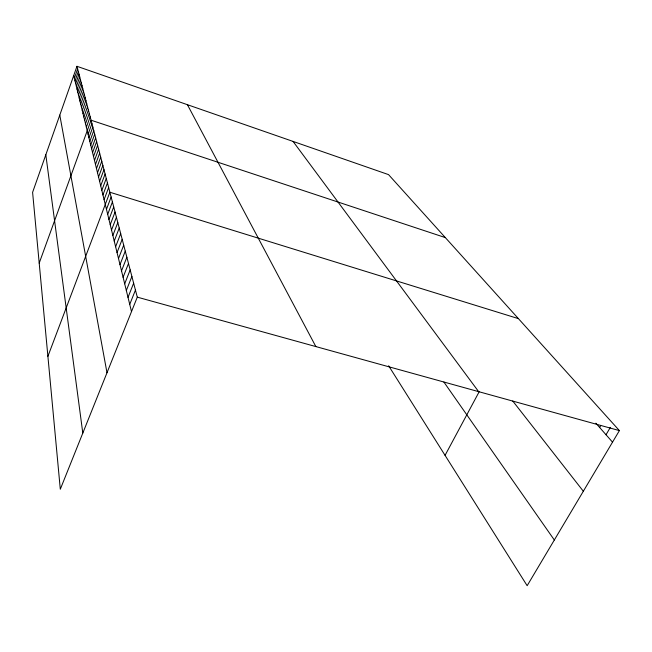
<?xml version="1.0" encoding="UTF-8"?>
<svg xmlns="http://www.w3.org/2000/svg" width="652" height="652" viewBox="0 0 652 652"><rect width="100%" height="100%" fill="white"/><g stroke="black" fill="none" stroke-linecap="round" stroke-linejoin="round"><path stroke-width="0.98" d="M76.96 66.3L32.6 192.348L60.302 489.236L137.295 297.149L76.96 66.3L388.535 174.614L619.4 430.605L527.158 585.7L388.641 365.772M74.361 78.216L77.637 68.9M75.021 80.921L78.33 71.541M75.689 83.668L79.031 74.222M76.374 86.455L79.74 76.944M77.066 89.291L80.465 79.715M77.775 92.168L81.198 82.527M78.493 95.102L81.948 85.379M79.218 98.077L82.706 88.289M79.96 101.101L83.48 91.239M80.718 104.173L84.263 94.247M81.476 107.303L85.062 97.295M82.258 110.481L85.877 100.4M83.049 113.717L86.7 103.562M83.855 117.001L87.539 106.773M84.678 120.351L88.395 110.041M85.51 123.758L89.259 113.366M86.357 127.221L90.147 116.757M39.201 263.139L91.052 120.204L445.332 237.597M88.077 134.239L91.94 123.603M88.941 137.784L92.845 127.075M89.829 141.394L93.766 130.596M90.726 145.07L94.703 134.19M91.639 148.811L95.657 137.849M92.576 152.625L96.635 141.565M93.521 156.504L97.621 145.363M94.491 160.457L98.631 149.226M95.477 164.483L99.666 153.163M96.48 168.583L100.71 157.173M97.507 172.772L101.777 161.264M98.55 177.034L102.869 165.429M99.617 181.378L103.978 169.675M100.701 185.812L105.111 174.011M101.81 190.335L106.268 178.436M102.934 194.948L107.45 182.943M104.092 199.651L108.648 187.548M47.898 356.334L109.878 192.242L518.405 318.624M106.463 209.357L111.133 197.034M107.694 214.361L112.413 201.933M108.941 219.471L113.717 206.937M110.221 224.695L115.054 212.039M111.525 230.026L116.415 217.263M112.861 235.478L117.808 222.593M114.222 241.053L119.234 228.045M115.616 246.741L120.693 233.628M117.042 252.568L122.185 239.325M118.501 258.526L123.709 245.16M120.001 264.63L125.265 251.126M121.525 270.865L126.863 257.238M123.089 277.255L128.501 263.498M124.687 283.799L130.172 269.904M126.333 290.499L131.891 276.464M128.012 297.361L133.644 283.188M129.732 304.394L135.445 290.083M445.063 455.349L479.187 391.738M599.636 427.467L600.663 425.715M606.01 434.737L610.37 427.362M137.295 297.149L619.4 430.605M595.887 423.197L612.53 442.162M512.757 401.021L583.336 491.241M293.066 141.427L478.633 391.64M443.898 382.056L554.33 540.011M187.409 104.695L315.853 346.579M73.709 75.55L131.5 311.607M59.788 115.086L106.993 372.757M45.819 154.785L82.804 433.091"/></g></svg>
